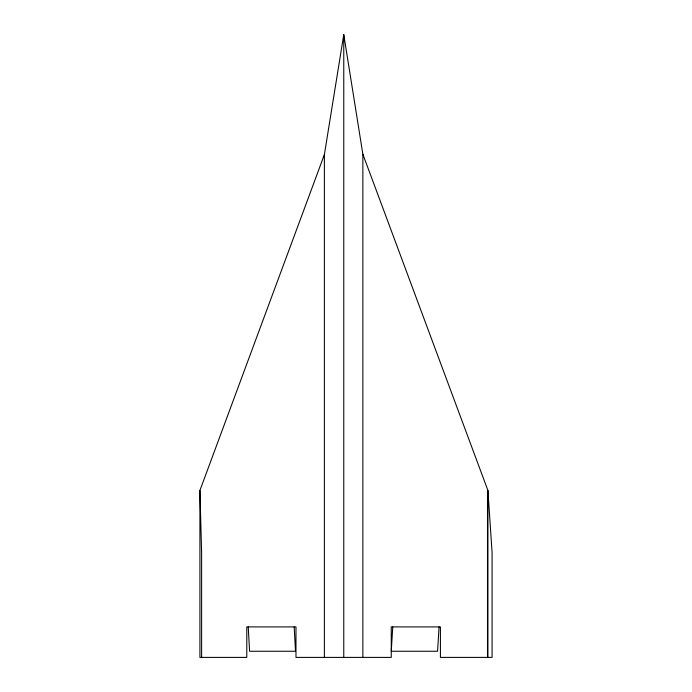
<?xml version="1.0" encoding="UTF-8"?>
<svg xmlns="http://www.w3.org/2000/svg" width="692" height="692" viewBox="0 0 692 692"><rect width="100%" height="100%" fill="white"/><g stroke="black" fill="none" stroke-linecap="round" stroke-linejoin="round"><path stroke-width="1.04" d="M392.762 626.909L391.265 651.259L437.569 651.259L439.065 626.909M324.384 657.4L324.384 154.593L343.768 34.6L362.868 154.255L362.868 657.4M362.868 154.255L487.912 490.446L492.081 552.484L492.081 657.4L440.423 657.4L440.423 626.909L391.257 626.909L391.257 657.4L295.977 657.4L295.977 626.909L246.785 626.909L246.785 657.4L199.919 657.4L199.919 490.446L324.384 154.593M294.169 626.909L295.519 651.259L249.587 651.259L248.238 626.909M199.919 490.446L201.614 552.484L201.614 657.4M487.912 490.446L487.912 657.4M487.497 492.436L487.497 657.4M343.768 34.6L343.768 657.4"/></g></svg>
